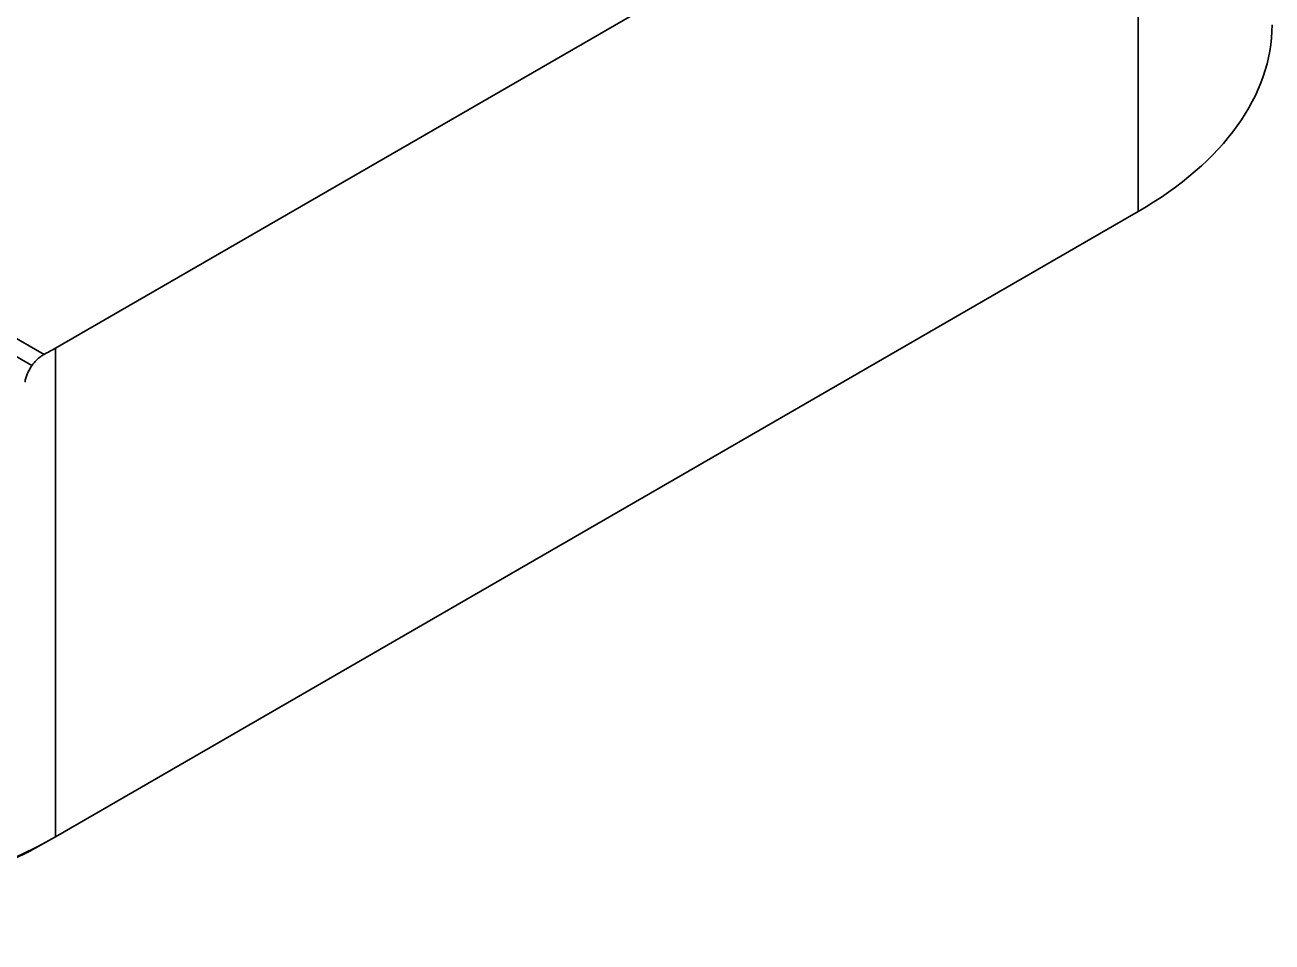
# Model space of a CAD drawing. Header units: millimetres. Extents: x 256 to 2096, y 1004 to 2403.
# Drawn here: x 1849.3 to 2043.1, y 1120.7 to 1263.2 of the extents above; entities that cross this region are included whole.
import ezdxf

# ---------------------------------------------------------------- set-up
doc = ezdxf.new("R2010")
doc.units = ezdxf.units.MM
doc.layers.add('1', color=7, linetype='Continuous', true_color=0xffffff)

msp = doc.modelspace()

# ---------------------------------------------------------------- linework, layer by layer
at = {"layer": '1', "color": 7, "linetype": 'Continuous', "lineweight": 35}
for p, q in [((2022.299, 1310.133), (1854.007, 1212.97)), ((2022.299, 1234.199), (2022.299, 1310.133)), ((1850.327, 1210.237), (1808.155, 1234.585)), ((1854.007, 1137.036), (2022.299, 1234.199)), ((1824.109, 1228.213), (1852.229, 1211.978)), ((1854.007, 1137.036), (1854.007, 1212.97)), ((1854.007, 1137.036), (1852.593, 1136.219))]:
    msp.add_line(p, q, dxfattribs=at)
for centre, major_axis, start_param, end_param in [((1972.094, 1263.185), (-71, 0), 2.3561945, 3.1415926), ((1803.803, 1241.956), (-71, 0), 2.3213655, 2.3561945), ((1803.803, 1166.022), (-71, 0), 0.7853982, 2.3561945), ((1803.803, 1164.389), (69, 0), 3.9269908, 5.4977871)]:
    msp.add_ellipse(centre, major_axis=major_axis, ratio=0.5773503, start_param=start_param, end_param=end_param, dxfattribs=at)
msp.add_open_spline([(1852.229, 1211.978), (1852.141, 1211.931), (1852.053, 1211.88), (1851.879, 1211.769), (1851.705, 1211.651), (1851.534, 1211.518), (1851.406, 1211.413), (1851.363, 1211.376), (1851.278, 1211.302), (1851.236, 1211.264), (1851.11, 1211.148), (1850.946, 1210.987), (1850.711, 1210.729), (1850.561, 1210.547), (1850.451, 1210.406), (1850.415, 1210.359), (1850.362, 1210.286), (1850.344, 1210.262), (1850.309, 1210.213), (1850.223, 1210.091), (1850.075, 1209.867), (1849.896, 1209.56), (1849.788, 1209.35), (1849.725, 1209.217), (1849.712, 1209.191), (1849.688, 1209.137), (1849.676, 1209.11), (1849.64, 1209.03), (1849.617, 1208.976), (1849.552, 1208.816), (1849.472, 1208.603), (1849.374, 1208.284), (1849.324, 1208.072), (1849.298, 1207.939), (1849.293, 1207.913), (1849.283, 1207.86), (1849.269, 1207.781), (1849.258, 1207.703), (1849.252, 1207.651)], degree=3, knots=[0, 0, 0, 0, 0.0625, 0.0625, 0.125, 0.1875, 0.1875, 0.21875, 0.21875, 0.25, 0.25, 0.3125, 0.375, 0.4375, 0.4375, 0.46875, 0.46875, 0.484375, 0.484375, 0.5, 0.5625, 0.625, 0.6875, 0.6875, 0.703125, 0.703125, 0.71875, 0.71875, 0.75, 0.75, 0.8125, 0.875, 0.9375, 0.9375, 0.953125, 0.953125, 0.96875, 1, 1, 1, 1], dxfattribs=at)

doc.saveas('drawing.dxf')
